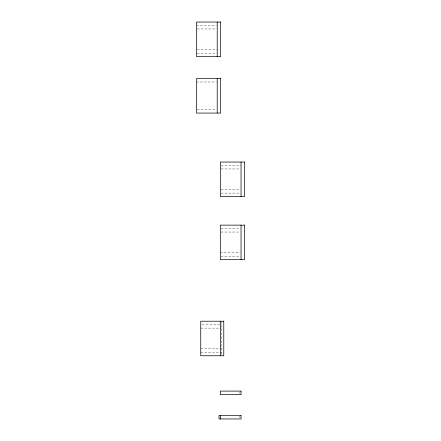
<?xml version="1.0" encoding="UTF-8"?>
<svg xmlns="http://www.w3.org/2000/svg" width="441" height="441" viewBox="0 0 441 441"><rect width="100%" height="100%" fill="white"/><g stroke="black" fill="none" stroke-linecap="round" stroke-linejoin="round"><path stroke-width="0.33" stroke-dasharray="2.21 1.65" d="M196.499 25.506L216.559 25.506M197.166 28.957L216.559 28.957M197.166 49.684L217.226 49.684M197.166 53.141L216.559 53.141M196.499 81.976L216.559 81.976M197.166 109.611L216.559 109.611M220.991 165.491L241.045 165.491M220.991 168.947L240.378 168.947M220.991 189.674L240.378 189.674M220.991 193.13L240.378 193.13M220.919 228.598L240.395 228.598M220.919 232.049L240.395 232.049M220.318 252.776L240.395 252.776M220.919 256.232L240.395 256.232M202.083 324.664L221.47 324.664M200.743 328.121L221.47 328.121M200.743 348.82L221.47 348.82M200.743 352.304L221.47 352.304M239.893 391.685L239.893 393.427M239.893 416.072L239.893 417.798M221.47 321.213L221.47 355.181"/><path stroke-width="0.66" d="M241.045 162.04L241.045 196.581M241.045 225.142L241.045 259.688M220.318 321.213L220.318 355.755M220.318 415.494L220.318 418.95M217.226 22.05L217.226 56.597M217.226 78.52L217.226 113.067M220.682 22.05L196.499 22.05L196.499 56.597L220.682 56.597L220.682 22.05M220.682 78.52L196.499 78.52L196.499 113.067L220.682 113.067L220.682 78.52M244.501 162.04L220.318 162.04L220.318 196.581L244.501 196.581L244.501 162.04M244.501 225.142L220.318 225.142L220.318 259.688L244.501 259.688L244.501 225.142M223.774 321.213L200.743 321.213L200.743 355.755L223.774 355.755L223.774 321.213M241.045 391.101L220.318 391.101L220.318 394.585L241.045 394.585L241.045 391.101M241.045 415.494L219.017 415.494L219.017 418.95L241.045 418.95L241.045 415.494"/></g></svg>
